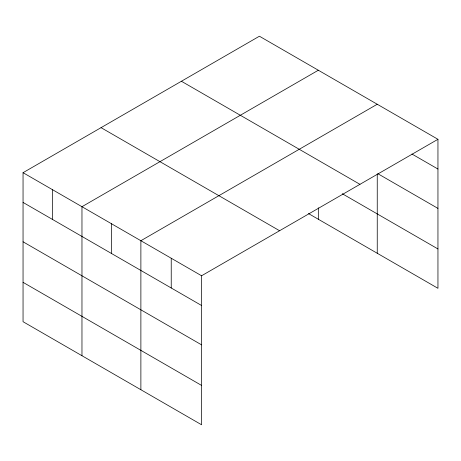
<?xml version="1.0" encoding="UTF-8"?>
<svg xmlns="http://www.w3.org/2000/svg" width="461" height="461" viewBox="0 0 461 461"><rect width="100%" height="100%" fill="white"/><g stroke="black" fill="none" stroke-linecap="round" stroke-linejoin="round"><path stroke-width="0.69" d="M437.95 139.297L259.416 36.223L23.05 172.691L23.05 321.703L201.584 424.777L201.584 275.764L437.95 139.297L437.95 288.309L308.513 213.581M318.332 70.239L81.966 206.701L81.966 355.719M377.248 104.249L140.882 240.717L140.882 389.729M411.938 154.02L437.95 169.037M377.87 173.711L437.95 208.395M181.415 81.257L359.949 184.331M342.269 193.712L437.95 248.952M101.051 127.657L279.585 230.731M23.05 172.691L201.584 275.764M23.05 202.431L201.584 305.505M23.05 241.789L201.584 344.863M23.05 282.339L201.584 385.419M377.248 174.062L377.248 253.268M318.332 207.802L318.332 219.252M171.233 258.241L171.233 287.981M111.424 223.712L111.424 253.452M52.508 189.696L52.508 219.436"/></g></svg>
